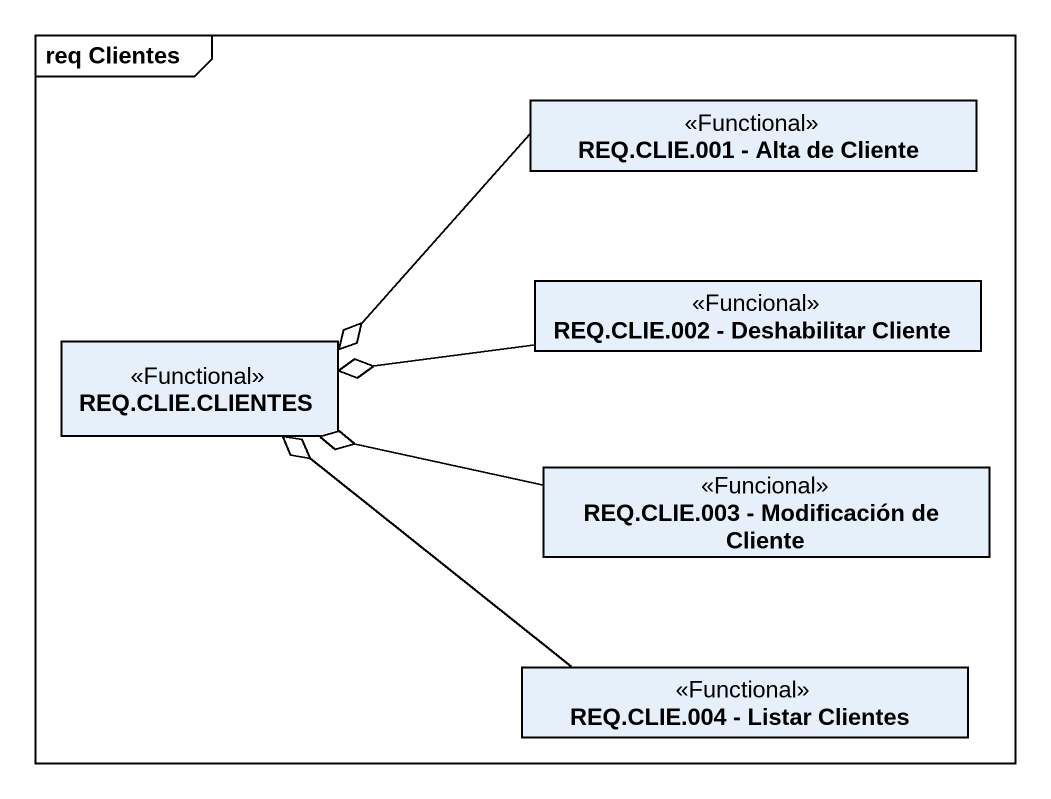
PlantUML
@startuml
mainframe req Clientes
hide circle
hide empty members
class "REQ.CLIE.001 - Alta de Cliente" as REQ_CLIE_001_Alta_de_Cliente <<Functional>>
class "REQ.CLIE.CLIENTES" as REQ_CLIE_CLIENTES <<Functional>>
class "REQ.CLIE.002 - Deshabilitar Cliente" as REQ_CLIE_002_Deshabilitar <<Funcional>>
class "REQ.CLIE.003 - Modificación de Cliente" as REQ_CLIE_003_Modificación <<Funcional>>
class "REQ.CLIE.004 - Listar Clientes" as REQ_CLIE_004_Listar_Clientes <<Functional>>
REQ_CLIE_001_Alta_de_Cliente -left-o REQ_CLIE_CLIENTES
REQ_CLIE_002_Deshabilitar -left-o REQ_CLIE_CLIENTES
REQ_CLIE_003_Modificación -left-o REQ_CLIE_CLIENTES
REQ_CLIE_004_Listar_Clientes -left-o REQ_CLIE_CLIENTES
@enduml
